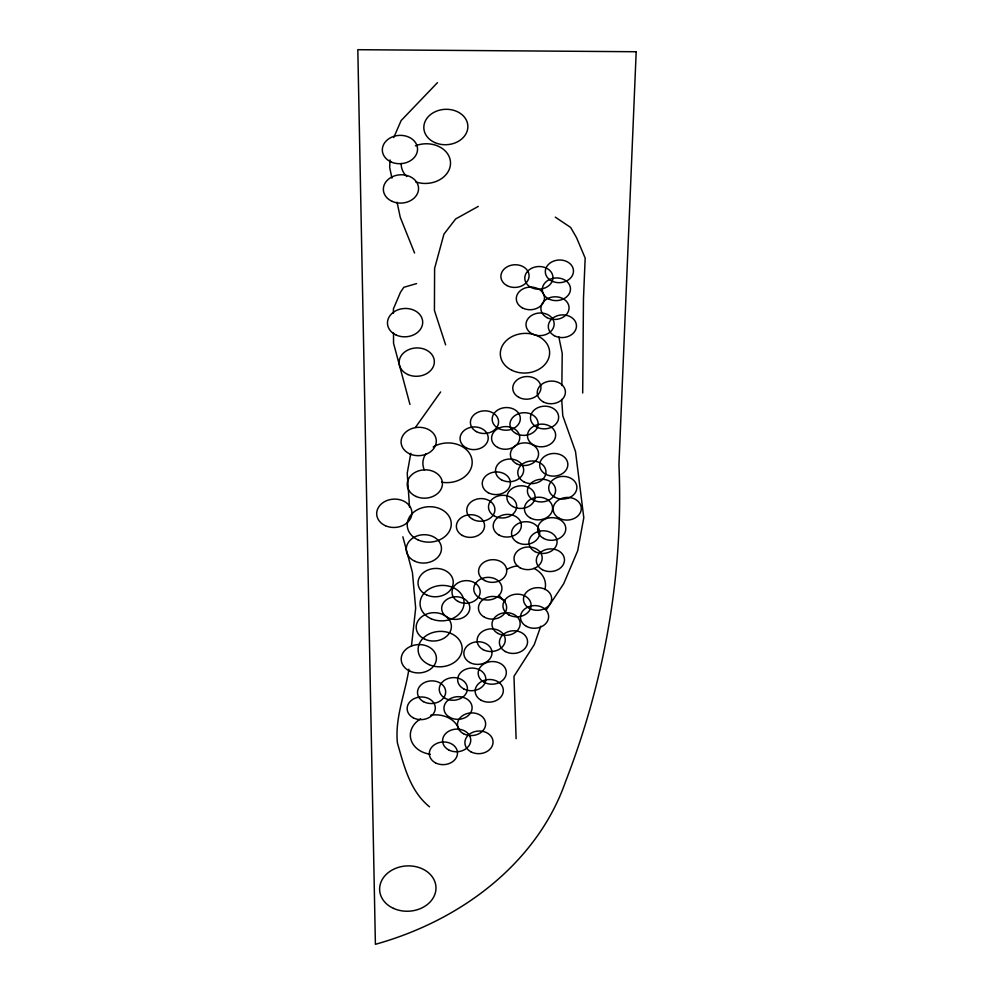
<?xml version="1.0" encoding="UTF-8"?>
<svg xmlns="http://www.w3.org/2000/svg" width="994" height="994" viewBox="0 0 994 994"><rect width="100%" height="100%" fill="white"/><g stroke="black" fill="none" stroke-linecap="round" stroke-linejoin="round"><path stroke-width="1.49" d="M582.695 393.003L583.466 298.821L585.168 258.092L576.545 237.665L570.643 227.44L555.273 217.152M561.697 399.439L562.778 415.765L575.514 451.5L583.801 517.737L577.688 550.788L563.66 583.776L546.799 609.111M561.858 385.622L562.219 353.392L558.827 336.891M390.008 159.935L389.685 167.564L391.934 178.112M408.907 669.198C405.117 693.874 394.866 717.37 397.401 742.94C404.073 765.952 409.95 790.963 429.507 806.817M411.441 646.311L415.678 608.154L412.423 572.494L402.856 536.785M410.795 453.339L407.229 473.169L409.528 507.188M540.786 626.17L534.25 644.659L513.973 676.33L516.11 738.716M393.736 137.57L401.141 120.56L437.484 82.639M415.455 427.408L440.64 391.959M478.288 206.404L455.637 218.966L443.933 234.149L434.602 268.455L434.428 310.451L445.635 344.893M416.585 283.588L403.788 287.316L400.42 292.385L393.413 308.873L393.425 313.358M414.573 253.023L400.259 217.288L397.053 202.217M409.963 404.459L393.549 343.241L393.512 332.791M415.405 145.845A24.676 19.83 -3.2 0 1 450.518 163.016A24.676 19.83 -3.2 0 1 415.666 181.877M406.794 176.572A24.676 19.83 -3.2 0 1 401.216 163.426M433.185 446.927A24.676 19.83 -3.2 0 1 471.752 458.582A24.676 19.83 -3.2 0 1 441.597 482.165M424.45 470.212A24.676 19.83 -3.2 0 1 425.805 453.836M533.89 568.357A24.676 19.83 -3.2 0 1 544.849 589.504M505.188 601.084A24.676 19.83 -3.2 0 1 499.087 595.22M506.505 569.599A24.676 19.83 -3.2 0 1 517.799 565.822M430.303 754.26A24.676 19.83 -3.2 0 1 410.895 739.387A24.676 19.83 -3.2 0 1 420.636 718.824M430.663 715.233A24.676 19.83 -3.2 0 1 459.004 729.72M636.185 51.738L618.939 464.67A1173.827 943.592 -3.2 0 1 565.424 781.955A289.838 232.994 -3.2 0 1 375.397 944.3L357.815 49.7L636.185 51.738M434.838 142.577A22.03 17.706 -3.2 0 0 467.863 126.573A22.03 17.706 -3.2 0 0 434.838 111.887A22.03 17.706 -3.2 0 0 434.838 142.577M506.915 285.551A14.102 11.332 -3.2 0 0 529.032 276.792A14.102 11.332 -3.2 0 0 509.027 265.932A14.102 11.332 -3.2 0 0 506.915 285.551M554.304 335.686A14.102 11.332 -3.2 0 0 576.421 326.939A14.102 11.332 -3.2 0 0 556.416 316.08A14.102 11.332 -3.2 0 0 554.304 335.686M548.315 298.734A14.102 11.332 -3.2 0 0 570.432 289.987A14.102 11.332 -3.2 0 0 550.428 279.128A14.102 11.332 -3.2 0 0 548.315 298.734M522.322 307.854A14.102 11.332 -3.2 0 0 544.426 299.107A14.102 11.332 -3.2 0 0 524.422 288.248A14.102 11.332 -3.2 0 0 522.322 307.854M543.258 401.862A14.102 11.332 -3.2 0 0 565.362 393.115A14.102 11.332 -3.2 0 0 545.358 382.255A14.102 11.332 -3.2 0 0 543.258 401.862M530.796 287.303A14.102 11.332 -3.2 0 0 552.913 278.556A14.102 11.332 -3.2 0 0 532.908 267.697A14.102 11.332 -3.2 0 0 530.796 287.303M518.793 397.327A14.102 11.332 -3.2 0 0 540.898 388.567A14.102 11.332 -3.2 0 0 520.893 377.72A14.102 11.332 -3.2 0 0 518.793 397.327M546.899 317.583A14.102 11.332 -3.2 0 0 569.003 308.823A14.102 11.332 -3.2 0 0 548.999 297.976A14.102 11.332 -3.2 0 0 546.899 317.583M532.014 333.773A14.102 11.332 -3.2 0 0 554.118 325.013A14.102 11.332 -3.2 0 0 534.113 314.166A14.102 11.332 -3.2 0 0 532.014 333.773M551.322 280.793A14.102 11.332 -3.2 0 0 573.439 272.033A14.102 11.332 -3.2 0 0 553.434 261.186A14.102 11.332 -3.2 0 0 551.322 280.793M545.694 474.25A14.102 11.332 -3.2 0 0 567.81 465.503A14.102 11.332 -3.2 0 0 547.806 454.643A14.102 11.332 -3.2 0 0 545.694 474.25M554.739 497.186A14.102 11.332 -3.2 0 0 576.843 488.439A14.102 11.332 -3.2 0 0 556.839 477.58A14.102 11.332 -3.2 0 0 554.739 497.186M559.15 518.209A14.102 11.332 -3.2 0 0 581.254 509.45A14.102 11.332 -3.2 0 0 561.25 498.603A14.102 11.332 -3.2 0 0 559.15 518.209M517.539 542.5A14.102 11.332 -3.2 0 0 539.655 533.741A14.102 11.332 -3.2 0 0 519.651 522.894A14.102 11.332 -3.2 0 0 517.539 542.5M543.643 538.437A14.102 11.332 -3.2 0 0 565.748 529.678A14.102 11.332 -3.2 0 0 545.743 518.831A14.102 11.332 -3.2 0 0 543.643 538.437M497.596 447.375A14.102 11.332 -3.2 0 0 519.7 438.627A14.102 11.332 -3.2 0 0 499.696 427.768A14.102 11.332 -3.2 0 0 497.596 447.375M536.487 426.973A14.102 11.332 -3.2 0 0 558.603 418.226A14.102 11.332 -3.2 0 0 538.599 407.366A14.102 11.332 -3.2 0 0 536.487 426.973M516.395 463.651A14.102 11.332 -3.2 0 0 538.512 454.904A14.102 11.332 -3.2 0 0 518.508 444.045A14.102 11.332 -3.2 0 0 516.395 463.651M488.265 492.726A14.102 11.332 -3.2 0 0 510.369 483.979A14.102 11.332 -3.2 0 0 490.365 473.119A14.102 11.332 -3.2 0 0 488.265 492.726M501.523 479.841A14.102 11.332 -3.2 0 0 523.627 471.094A14.102 11.332 -3.2 0 0 503.623 460.234A14.102 11.332 -3.2 0 0 501.523 479.841M476.424 431.62A14.102 11.332 -3.2 0 0 498.528 422.86A14.102 11.332 -3.2 0 0 478.524 412.013A14.102 11.332 -3.2 0 0 476.424 431.62M515.961 433.496A14.102 11.332 -3.2 0 0 538.077 424.736A14.102 11.332 -3.2 0 0 518.073 413.889A14.102 11.332 -3.2 0 0 515.961 433.496M523.813 481.767A14.102 11.332 -3.2 0 0 545.917 473.007A14.102 11.332 -3.2 0 0 525.913 462.148A14.102 11.332 -3.2 0 0 523.813 481.767M533.48 444.927A14.102 11.332 -3.2 0 0 555.596 436.167A14.102 11.332 -3.2 0 0 535.58 425.32A14.102 11.332 -3.2 0 0 533.48 444.927M466.074 447.735A14.102 11.332 -3.2 0 0 488.178 438.975A14.102 11.332 -3.2 0 0 468.174 428.128A14.102 11.332 -3.2 0 0 466.074 447.735M498.18 428.339A14.102 11.332 -3.2 0 0 520.284 419.592A14.102 11.332 -3.2 0 0 500.28 408.733A14.102 11.332 -3.2 0 0 498.18 428.339M530.423 517.998A14.102 11.332 -3.2 0 0 552.54 509.239A14.102 11.332 -3.2 0 0 532.535 498.392A14.102 11.332 -3.2 0 0 530.423 517.998M520.036 567.76A14.102 11.332 -3.2 0 0 542.152 559.001A14.102 11.332 -3.2 0 0 522.148 548.154A14.102 11.332 -3.2 0 0 520.036 567.76M512.916 506.567A14.102 11.332 -3.2 0 0 535.02 497.82A14.102 11.332 -3.2 0 0 515.016 486.961A14.102 11.332 -3.2 0 0 512.916 506.567M494.515 516.097A14.102 11.332 -3.2 0 0 516.619 507.338A14.102 11.332 -3.2 0 0 496.615 496.491A14.102 11.332 -3.2 0 0 494.515 516.097M472.759 519.365A14.102 11.332 -3.2 0 0 494.863 510.618A14.102 11.332 -3.2 0 0 474.859 499.758A14.102 11.332 -3.2 0 0 472.759 519.365M542.339 569.674A14.102 11.332 -3.2 0 0 564.443 560.927A14.102 11.332 -3.2 0 0 544.439 550.067A14.102 11.332 -3.2 0 0 542.339 569.674M462.409 535.493A14.102 11.332 -3.2 0 0 484.513 526.733A14.102 11.332 -3.2 0 0 464.509 515.874A14.102 11.332 -3.2 0 0 462.409 535.493M533.443 500.057A14.102 11.332 -3.2 0 0 555.547 491.297A14.102 11.332 -3.2 0 0 535.542 480.437A14.102 11.332 -3.2 0 0 533.443 500.057M484.6 580.484A14.102 11.332 -3.2 0 0 506.704 571.724A14.102 11.332 -3.2 0 0 486.7 560.864A14.102 11.332 -3.2 0 0 484.6 580.484M479.779 598.139A14.102 11.332 -3.2 0 0 501.883 589.392A14.102 11.332 -3.2 0 0 481.879 578.533A14.102 11.332 -3.2 0 0 479.779 598.139M534.921 551.571A14.102 11.332 -3.2 0 0 557.038 542.811A14.102 11.332 -3.2 0 0 537.033 531.964A14.102 11.332 -3.2 0 0 534.921 551.571M499.212 535.17A14.102 11.332 -3.2 0 0 521.316 526.422A14.102 11.332 -3.2 0 0 501.311 515.563A14.102 11.332 -3.2 0 0 499.212 535.17M458.023 601.42A14.102 11.332 -3.2 0 0 480.127 592.66A14.102 11.332 -3.2 0 0 460.123 581.813A14.102 11.332 -3.2 0 0 458.023 601.42M505.412 651.567A14.102 11.332 -3.2 0 0 527.516 642.807A14.102 11.332 -3.2 0 0 507.512 631.948A14.102 11.332 -3.2 0 0 505.412 651.567M483.121 649.641A14.102 11.332 -3.2 0 0 505.225 640.894A14.102 11.332 -3.2 0 0 485.221 630.034A14.102 11.332 -3.2 0 0 483.121 649.641M508.965 614.951A14.102 11.332 -3.2 0 0 531.069 606.203A14.102 11.332 -3.2 0 0 511.065 595.344A14.102 11.332 -3.2 0 0 508.965 614.951M498.006 633.451A14.102 11.332 -3.2 0 0 520.111 624.704A14.102 11.332 -3.2 0 0 500.106 613.845A14.102 11.332 -3.2 0 0 498.006 633.451M469.864 662.526A14.102 11.332 -3.2 0 0 491.968 653.779A14.102 11.332 -3.2 0 0 471.964 642.919A14.102 11.332 -3.2 0 0 469.864 662.526M484.476 617.224A14.102 11.332 -3.2 0 0 506.58 608.465A14.102 11.332 -3.2 0 0 486.575 597.605A14.102 11.332 -3.2 0 0 484.476 617.224M529.491 608.44A14.102 11.332 -3.2 0 0 551.595 599.68A14.102 11.332 -3.2 0 0 531.591 588.833A14.102 11.332 -3.2 0 0 529.491 608.44M526.485 626.382A14.102 11.332 -3.2 0 0 548.589 617.634A14.102 11.332 -3.2 0 0 528.584 606.775A14.102 11.332 -3.2 0 0 526.485 626.382M447.673 617.535A14.102 11.332 -3.2 0 0 469.777 608.775A14.102 11.332 -3.2 0 0 449.773 597.928A14.102 11.332 -3.2 0 0 447.673 617.535M418.238 539.99A22.03 17.706 -3.2 0 0 451.264 523.987A22.03 17.706 -3.2 0 0 418.238 509.301A22.03 17.706 -3.2 0 0 418.238 539.99M431.061 618.703A22.03 17.706 -3.2 0 0 464.086 602.699A22.03 17.706 -3.2 0 0 431.061 588.013A22.03 17.706 -3.2 0 0 431.061 618.703M429.135 664.663A22.03 17.706 -3.2 0 0 462.16 648.66A22.03 17.706 -3.2 0 0 429.135 633.973A22.03 17.706 -3.2 0 0 429.135 664.663M391.127 161.985A17.619 14.165 -3.2 0 0 417.542 149.187A17.619 14.165 -3.2 0 0 391.127 137.433A17.619 14.165 -3.2 0 0 391.127 161.985M392.145 201.372A17.619 14.165 -3.2 0 0 418.561 188.574A17.619 14.165 -3.2 0 0 392.145 176.833A17.619 14.165 -3.2 0 0 392.145 201.372M396.271 335.09A17.619 14.165 -3.2 0 0 422.698 322.292A17.619 14.165 -3.2 0 0 396.271 310.538A17.619 14.165 -3.2 0 0 396.271 335.09M407.925 374.552A17.619 14.165 -3.2 0 0 434.353 361.754A17.619 14.165 -3.2 0 0 407.925 350A17.619 14.165 -3.2 0 0 407.925 374.552M415.045 561.337A17.619 14.165 -3.2 0 0 441.473 548.539A17.619 14.165 -3.2 0 0 415.045 536.785A17.619 14.165 -3.2 0 0 415.045 561.337M426.836 595.058A17.619 14.165 -3.2 0 0 453.252 582.26A17.619 14.165 -3.2 0 0 426.836 570.506A17.619 14.165 -3.2 0 0 426.836 595.058M409.888 453.947A17.619 14.165 -3.2 0 0 436.304 441.15A17.619 14.165 -3.2 0 0 409.888 429.396A17.619 14.165 -3.2 0 0 409.888 453.947M416.026 496.453A17.619 14.165 -3.2 0 0 442.442 483.656A17.619 14.165 -3.2 0 0 416.026 471.901A17.619 14.165 -3.2 0 0 416.026 496.453M424.985 639.304A17.619 14.165 -3.2 0 0 451.4 626.506A17.619 14.165 -3.2 0 0 424.985 614.752A17.619 14.165 -3.2 0 0 424.985 639.304M409.988 671.198A17.619 14.165 -3.2 0 0 436.416 658.413A17.619 14.165 -3.2 0 0 409.988 646.659A17.619 14.165 -3.2 0 0 409.988 671.198M385.486 525.739A17.619 14.165 -3.2 0 0 411.914 512.941A17.619 14.165 -3.2 0 0 385.486 501.187A17.619 14.165 -3.2 0 0 385.486 525.739M481.183 700.285A14.102 11.332 -3.2 0 0 503.287 691.526A14.102 11.332 -3.2 0 0 483.283 680.679A14.102 11.332 -3.2 0 0 481.183 700.285M470.895 751.799A14.102 11.332 -3.2 0 0 493.012 743.052A14.102 11.332 -3.2 0 0 473.007 732.193A14.102 11.332 -3.2 0 0 470.895 751.799M463.664 688.854A14.102 11.332 -3.2 0 0 485.768 680.095A14.102 11.332 -3.2 0 0 465.764 669.248A14.102 11.332 -3.2 0 0 463.664 688.854M423.506 701.652A14.102 11.332 -3.2 0 0 445.623 692.905A14.102 11.332 -3.2 0 0 425.618 682.046A14.102 11.332 -3.2 0 0 423.506 701.652M449.959 717.457A14.102 11.332 -3.2 0 0 472.063 708.71A14.102 11.332 -3.2 0 0 452.059 697.85A14.102 11.332 -3.2 0 0 449.959 717.457M448.605 749.886A14.102 11.332 -3.2 0 0 470.709 741.126A14.102 11.332 -3.2 0 0 450.704 730.279A14.102 11.332 -3.2 0 0 448.605 749.886M445.262 698.384A14.102 11.332 -3.2 0 0 467.366 689.625A14.102 11.332 -3.2 0 0 447.362 678.778A14.102 11.332 -3.2 0 0 445.262 698.384M484.19 682.331A14.102 11.332 -3.2 0 0 506.294 673.584A14.102 11.332 -3.2 0 0 486.29 662.725A14.102 11.332 -3.2 0 0 484.19 682.331M413.156 717.767A14.102 11.332 -3.2 0 0 435.26 709.02A14.102 11.332 -3.2 0 0 415.256 698.161A14.102 11.332 -3.2 0 0 413.156 717.767M463.49 733.696A14.102 11.332 -3.2 0 0 485.594 724.937A14.102 11.332 -3.2 0 0 465.59 714.077A14.102 11.332 -3.2 0 0 463.49 733.696M511.935 370.315A24.676 19.83 -3.2 0 0 549.62 353.392A24.676 19.83 -3.2 0 0 513.376 335.935A24.676 19.83 -3.2 0 0 511.935 370.315M435.347 762.771A14.102 11.332 -3.2 0 0 457.451 754.011A14.102 11.332 -3.2 0 0 437.447 743.152A14.102 11.332 -3.2 0 0 435.347 762.771M393.487 908.379A28.192 22.663 -3.2 0 0 435.981 888.226A28.192 22.663 -3.2 0 0 393.947 869.091A28.192 22.663 -3.2 0 0 393.487 908.379"/></g></svg>
